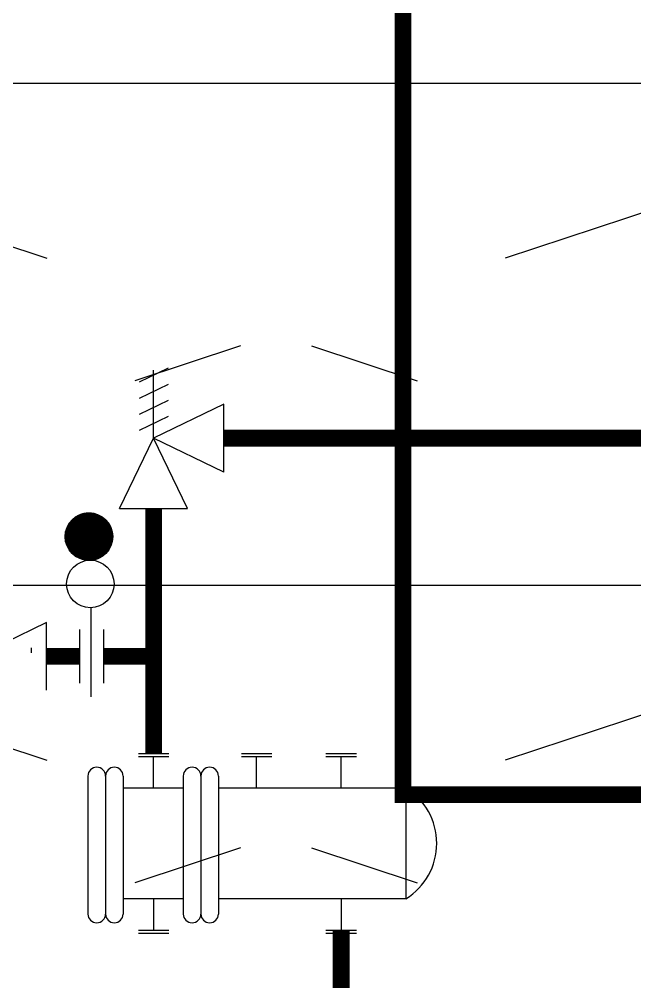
# Model space of a CAD drawing. Extents: x -22909.9 to -22897.8, y -4.7 to 4.1.
# Drawn here: x -22907.429 to -22906.877, y 0.309 to 1.172 of the extents above; entities that cross this region are included whole.
import ezdxf

# ---------------------------------------------------------------- set-up
doc = ezdxf.new("R2010")
doc.units = 0
doc.header["$MEASUREMENT"] = 0
doc.linetypes.add('DASHDOT', pattern=[1, 0.5, -0.25, 0, -0.25])
doc.layers.get('0').update_dxf_attribs({"linetype": 'CONTINUOUS'})
for name, color, linetype in [('CALOR', 1, 'CONTINUOUS'), ('COW', 2, 'CONTINUOUS'), ('DIB-018', 6, 'CONTINUOUS')]:
    doc.layers.add(name, color=color, linetype=linetype)

# ---------------------------------------------------------------- blocks, each defined once
blk = doc.blocks.new('HEATER')
for p, q in [((3.558617, 6.455631), (5.708442, 6.455631)), ((3.558617, 6.241044), (5.708442, 6.241044)), ((4.63353, 4.092669), (4.63353, 6.241044)), ((10.844136, 6.455631), (12.993962, 6.455631)), ((10.844136, 6.241044), (12.993962, 6.241044)), ((11.919049, 4.092669), (11.919049, 6.241044)), ((16.815874, 6.455631), (18.965699, 6.455631)), ((16.815874, 6.241044), (18.965699, 6.241044)), ((17.890786, 4.092669), (17.890786, 6.241044)), ((0, 4.872876), (0, -4.872876)), ((1.241852, 4.872876), (1.241852, -4.872876)), ((1.241852, 4.872876), (1.241852, -4.872876)), ((2.483704, 4.872876), (2.483704, -4.872876)), ((6.73585, 4.872877), (6.73585, -4.872876)), ((7.977702, 4.872877), (7.977702, -4.872876)), ((7.977702, 4.872877), (7.977702, -4.872876)), ((9.219555, 4.872877), (9.219555, -4.872876)), ((2.483704, 4.041133), (6.73585, 4.041133)), ((9.219555, 4.041133), (22.468186, 4.041133)), ((22.468186, 4.041133), (22.468186, -3.802424)), ((6.73585, -3.802424), (2.483704, -3.802424)), ((4.63353, -3.853959), (4.63353, -6.002335)), ((22.468186, -3.802424), (9.219555, -3.802424)), ((17.890786, -3.853959), (17.890786, -6.002335)), ((3.558617, -6.002335), (5.708442, -6.002335)), ((16.815874, -6.002335), (18.965699, -6.002335)), ((3.558617, -6.216922), (5.708442, -6.216922)), ((16.815874, -6.216922), (18.965699, -6.216922))]:
    blk.add_line(p, q)
for centre, radius, start, end in [((0.620926, 4.872876), 0.620926, 0, 180), ((1.862778, 4.872876), 0.620926, 0, 180), ((7.356776, 4.872877), 0.620926, 0, 180), ((8.598628, 4.872877), 0.620926, 0, 180), ((20.013979, 0.119355), 4.62639, 302.037895, 57.962105), ((0.620926, -4.872876), 0.620926, 180, 0), ((1.862778, -4.872876), 0.620926, 180, 0), ((7.356776, -4.872876), 0.620926, 180, 0), ((8.598628, -4.872876), 0.620926, 180, 0)]:
    blk.add_arc(centre, radius, start, end)
blk = doc.blocks.new('*X14')
at = {"color": 0}
for p, q in [((7.10002, 4.41372), (7.12179, 4.4355)), ((7.10002, 4.4139), (7.12162, 4.4355)), ((7.10002, 4.41407), (7.12145, 4.4355)), ((7.10002, 4.41425), (7.12127, 4.4355)), ((7.10002, 4.41443), (7.12109, 4.4355)), ((7.10002, 4.41461), (7.12091, 4.4355)), ((7.10003, 4.41338), (7.12214, 4.43549)), ((7.10003, 4.41355), (7.12197, 4.43549)), ((7.10003, 4.41479), (7.12073, 4.43549)), ((7.10003, 4.41497), (7.12055, 4.43549)), ((7.10004, 4.41321), (7.12231, 4.43548)), ((7.10004, 4.41516), (7.12036, 4.43548)), ((7.10005, 4.41304), (7.12248, 4.43547)), ((7.10005, 4.41534), (7.12018, 4.43547)), ((7.10006, 4.41288), (7.12264, 4.43546)), ((7.10006, 4.41553), (7.11999, 4.43546)), ((7.10007, 4.41271), (7.12281, 4.43545)), ((7.10008, 4.41254), (7.12298, 4.43544)), ((7.10008, 4.41572), (7.1198, 4.43544)), ((7.10009, 4.41238), (7.12314, 4.43543)), ((7.10009, 4.41591), (7.11961, 4.43543)), ((7.10011, 4.41222), (7.1233, 4.43541)), ((7.10011, 4.41611), (7.11941, 4.43541)), ((7.10012, 4.41206), (7.12346, 4.4354)), ((7.10013, 4.4163), (7.11922, 4.43539)), ((7.10014, 4.4119), (7.12362, 4.43538)), ((7.10015, 4.4165), (7.11902, 4.43537)), ((7.10016, 4.41174), (7.12378, 4.43536)), ((7.10017, 4.4167), (7.11882, 4.43535)), ((7.10018, 4.41158), (7.12394, 4.43534)), ((7.1002, 4.41142), (7.1241, 4.43532)), ((7.1002, 4.4169), (7.11862, 4.43532)), ((7.10022, 4.41127), (7.12425, 4.4353)), ((7.10022, 4.41711), (7.11841, 4.4353)), ((7.10024, 4.41111), (7.12441, 4.43528)), ((7.10025, 4.41731), (7.11821, 4.43527)), ((7.10026, 4.41096), (7.12456, 4.43526)), ((7.10028, 4.41752), (7.118, 4.43523)), ((7.10028, 4.4108), (7.12472, 4.43523)), ((7.10031, 4.41065), (7.12487, 4.43521)), ((7.10032, 4.41773), (7.11779, 4.4352)), ((7.10034, 4.4105), (7.12502, 4.43518)), ((7.10036, 4.41035), (7.12517, 4.43516)), ((7.10036, 4.41795), (7.11757, 4.43516)), ((7.10039, 4.4102), (7.12532, 4.43513)), ((7.1004, 4.41816), (7.11736, 4.43512)), ((7.10042, 4.41005), (7.12547, 4.4351)), ((7.10044, 4.41838), (7.11714, 4.43508)), ((7.10045, 4.40991), (7.12561, 4.43507)), ((7.10048, 4.40976), (7.12576, 4.43504)), ((7.10049, 4.41861), (7.11691, 4.43503)), ((7.10051, 4.40961), (7.12591, 4.43501)), ((7.10054, 4.40947), (7.12605, 4.43498)), ((7.10054, 4.41883), (7.11669, 4.43498)), ((7.10057, 4.40933), (7.12619, 4.43495)), ((7.10059, 4.41906), (7.11646, 4.43493)), ((7.10061, 4.40918), (7.12634, 4.43491)), ((7.10064, 4.40904), (7.12648, 4.43488)), ((7.10065, 4.4193), (7.11622, 4.43487)), ((7.10068, 4.4089), (7.12662, 4.43484)), ((7.10071, 4.40876), (7.12676, 4.43481)), ((7.10071, 4.41953), (7.11599, 4.43481)), ((7.10075, 4.40862), (7.1269, 4.43477)), ((7.10077, 4.41977), (7.11575, 4.43475)), ((7.10079, 4.40848), (7.12704, 4.43473)), ((7.10083, 4.40834), (7.12718, 4.43469)), ((7.10084, 4.42002), (7.1155, 4.43468)), ((7.10087, 4.40821), (7.12731, 4.43465)), ((7.10091, 4.40807), (7.12745, 4.43461)), ((7.10091, 4.42027), (7.11525, 4.43461)), ((7.10095, 4.40793), (7.12759, 4.43457)), ((7.10099, 4.4078), (7.12772, 4.43453)), ((7.10099, 4.42052), (7.115, 4.43453)), ((7.10103, 4.40766), (7.12786, 4.43449)), ((7.10107, 4.42078), (7.11474, 4.43445)), ((7.10108, 4.40753), (7.12799, 4.43444)), ((7.10112, 4.4074), (7.12812, 4.4344)), ((7.10116, 4.42105), (7.11447, 4.43436)), ((7.10116, 4.40726), (7.12825, 4.43435)), ((7.10121, 4.40713), (7.12839, 4.43431)), ((7.10126, 4.407), (7.12852, 4.43426)), ((7.10126, 4.42132), (7.1142, 4.43426)), ((7.1013, 4.40687), (7.12865, 4.43422)), ((7.10135, 4.40674), (7.12878, 4.43417)), ((7.10136, 4.4216), (7.11392, 4.43416)), ((7.1014, 4.40661), (7.1289, 4.43412)), ((7.10145, 4.40649), (7.12903, 4.43407)), ((7.10146, 4.42188), (7.11364, 4.43406)), ((7.1015, 4.40636), (7.12916, 4.43402)), ((7.10155, 4.40623), (7.12929, 4.43397)), ((7.10158, 4.42218), (7.11334, 4.43394)), ((7.1016, 4.40611), (7.12941, 4.43392)), ((7.10165, 4.40598), (7.12954, 4.43387)), ((7.1017, 4.40586), (7.12966, 4.43382)), ((7.10171, 4.42248), (7.11304, 4.43381)), ((7.10175, 4.40573), (7.12979, 4.43376)), ((7.10181, 4.40561), (7.12991, 4.43371)), ((7.10184, 4.42279), (7.11273, 4.43368)), ((7.10186, 4.40549), (7.13003, 4.43366)), ((7.10192, 4.40537), (7.13015, 4.4336)), ((7.10197, 4.40524), (7.13028, 4.43355)), ((7.10199, 4.42311), (7.11241, 4.43353)), ((7.10203, 4.40512), (7.1304, 4.43349)), ((7.10209, 4.405), (7.13052, 4.43343)), ((7.10214, 4.40488), (7.13064, 4.43338)), ((7.10214, 4.42345), (7.11207, 4.43338)), ((7.1022, 4.40476), (7.13075, 4.43332)), ((7.10226, 4.40465), (7.13087, 4.43326)), ((7.10232, 4.40453), (7.13099, 4.4332)), ((7.10232, 4.4238), (7.11172, 4.4332)), ((7.10238, 4.40441), (7.13111, 4.43314)), ((7.10244, 4.4043), (7.13122, 4.43308)), ((7.1025, 4.40418), (7.13134, 4.43302)), ((7.10251, 4.42416), (7.11136, 4.43301)), ((7.10256, 4.40406), (7.13146, 4.43296)), ((7.10262, 4.40395), (7.13157, 4.4329)), ((7.10269, 4.40384), (7.13168, 4.43283)), ((7.10272, 4.42455), (7.11097, 4.4328)), ((7.10275, 4.40372), (7.1318, 4.43277)), ((7.10281, 4.40361), (7.13191, 4.43271)), ((7.10288, 4.4035), (7.13202, 4.43264)), ((7.10294, 4.40338), (7.13214, 4.43258)), ((7.10295, 4.42496), (7.11056, 4.43256)), ((7.10301, 4.40327), (7.13225, 4.43251)), ((7.10307, 4.40316), (7.13236, 4.43245)), ((7.10314, 4.40305), (7.13247, 4.43238)), ((7.10321, 4.40294), (7.13258, 4.43231)), ((7.10322, 4.42541), (7.11011, 4.4323)), ((7.10328, 4.40283), (7.13269, 4.43224)), ((7.10334, 4.40273), (7.13279, 4.43218)), ((7.10341, 4.40262), (7.1329, 4.43211)), ((7.10348, 4.40251), (7.13301, 4.43204)), ((7.10354, 4.4259), (7.10962, 4.43198)), ((7.10355, 4.4024), (7.13312, 4.43197)), ((7.10362, 4.4023), (7.13322, 4.4319)), ((7.10369, 4.40219), (7.13333, 4.43183)), ((7.10377, 4.40209), (7.13343, 4.43175)), ((7.10384, 4.40198), (7.13354, 4.43168)), ((7.10391, 4.40188), (7.13364, 4.43161)), ((7.10392, 4.42646), (7.10906, 4.4316)), ((7.10398, 4.40178), (7.13374, 4.43154)), ((7.10406, 4.40167), (7.13385, 4.43146)), ((7.10413, 4.40157), (7.13395, 4.43139)), ((7.10421, 4.40147), (7.13405, 4.43131)), ((7.10428, 4.40137), (7.13415, 4.43124)), ((7.10436, 4.40127), (7.13425, 4.43116)), ((7.1044, 4.42712), (7.1084, 4.43112)), ((7.10443, 4.40117), (7.13435, 4.43108)), ((7.10451, 4.40107), (7.13445, 4.43101)), ((7.10459, 4.40097), (7.13455, 4.43093)), ((7.10467, 4.40087), (7.13465, 4.43085)), ((7.10475, 4.40077), (7.13475, 4.43077)), ((7.10483, 4.40067), (7.13485, 4.43069)), ((7.10491, 4.40058), (7.13494, 4.43061)), ((7.10499, 4.40048), (7.13504, 4.43053)), ((7.10507, 4.40038), (7.13514, 4.43045)), ((7.10515, 4.40029), (7.13523, 4.43037)), ((7.10516, 4.42805), (7.10747, 4.43036)), ((7.10523, 4.40019), (7.13533, 4.43029)), ((7.10531, 4.4001), (7.13542, 4.43021)), ((7.10539, 4.4), (7.13552, 4.43013)), ((7.10548, 4.39991), (7.13561, 4.43004)), ((7.10556, 4.39982), (7.1357, 4.42996)), ((7.10565, 4.39973), (7.13579, 4.42987)), ((7.10573, 4.39963), (7.13589, 4.42979)), ((7.10582, 4.39954), (7.13598, 4.4297)), ((7.1059, 4.39945), (7.13607, 4.42962)), ((7.10599, 4.39936), (7.13616, 4.42953)), ((7.10608, 4.39927), (7.13625, 4.42944)), ((7.10616, 4.39918), (7.13634, 4.42936)), ((7.10625, 4.39909), (7.13643, 4.42927)), ((7.10634, 4.399), (7.13652, 4.42918)), ((7.10643, 4.39892), (7.1366, 4.42909)), ((7.10652, 4.39883), (7.13669, 4.429)), ((7.10661, 4.39874), (7.13678, 4.42891)), ((7.1067, 4.39866), (7.13686, 4.42882)), ((7.10679, 4.39857), (7.13695, 4.42873)), ((7.10688, 4.39849), (7.13703, 4.42864)), ((7.10697, 4.3984), (7.13712, 4.42855)), ((7.10707, 4.39832), (7.1372, 4.42845)), ((7.10716, 4.39823), (7.13729, 4.42836)), ((7.10725, 4.39815), (7.13737, 4.42827)), ((7.10735, 4.39807), (7.13745, 4.42817)), ((7.10744, 4.39799), (7.13753, 4.42808)), ((7.10754, 4.3979), (7.13761, 4.42798)), ((7.10763, 4.39782), (7.1377, 4.42789)), ((7.10773, 4.39774), (7.13778, 4.42779)), ((7.10783, 4.39766), (7.13786, 4.42769)), ((7.10792, 4.39758), (7.13794, 4.4276)), ((7.10802, 4.39751), (7.13801, 4.4275)), ((7.10812, 4.39743), (7.13809, 4.4274)), ((7.10822, 4.39735), (7.13817, 4.4273)), ((7.10832, 4.39727), (7.13825, 4.4272)), ((7.10842, 4.3972), (7.13832, 4.4271)), ((7.10852, 4.39712), (7.1384, 4.427)), ((7.10862, 4.39704), (7.13848, 4.4269)), ((7.10872, 4.39697), (7.13855, 4.4268)), ((7.10882, 4.39689), (7.13863, 4.42669)), ((7.10893, 4.39682), (7.1387, 4.42659)), ((7.10903, 4.39675), (7.13877, 4.42649)), ((7.10913, 4.39667), (7.13885, 4.42639)), ((7.10924, 4.3966), (7.13892, 4.42628)), ((7.10934, 4.39653), (7.13899, 4.42618)), ((7.10945, 4.39646), (7.13906, 4.42607)), ((7.10956, 4.39639), (7.13913, 4.42596)), ((7.10966, 4.39632), (7.1392, 4.42586)), ((7.10977, 4.39625), (7.13927, 4.42575)), ((7.10988, 4.39618), (7.13934, 4.42564)), ((7.10998, 4.39611), (7.13941, 4.42554)), ((7.11009, 4.39604), (7.13948, 4.42543)), ((7.1102, 4.39597), (7.13955, 4.42532)), ((7.11031, 4.39591), (7.13961, 4.42521)), ((7.11042, 4.39584), (7.13968, 4.4251)), ((7.11053, 4.39577), (7.13975, 4.42499)), ((7.11065, 4.39571), (7.13981, 4.42487)), ((7.11076, 4.39564), (7.13988, 4.42476)), ((7.11087, 4.39558), (7.13994, 4.42465)), ((7.11098, 4.39552), (7.14, 4.42454)), ((7.1111, 4.39545), (7.14007, 4.42442)), ((7.11121, 4.39539), (7.14013, 4.42431)), ((7.11133, 4.39533), (7.14019, 4.42419)), ((7.11144, 4.39527), (7.14025, 4.42408)), ((7.11156, 4.39521), (7.14031, 4.42396)), ((7.11168, 4.39515), (7.14037, 4.42384)), ((7.11179, 4.39509), (7.14043, 4.42373)), ((7.11191, 4.39503), (7.14049, 4.42361)), ((7.11203, 4.39497), (7.14055, 4.42349)), ((7.11215, 4.39491), (7.14061, 4.42337)), ((7.11227, 4.39486), (7.14066, 4.42325)), ((7.11239, 4.3948), (7.14072, 4.42313)), ((7.11251, 4.39475), (7.14077, 4.42301)), ((7.11263, 4.39469), (7.14083, 4.42289)), ((7.11276, 4.39464), (7.14088, 4.42276)), ((7.11288, 4.39458), (7.14094, 4.42264)), ((7.113, 4.39453), (7.14099, 4.42252)), ((7.11313, 4.39448), (7.14104, 4.42239)), ((7.11325, 4.39443), (7.14109, 4.42227)), ((7.11338, 4.39437), (7.14115, 4.42214)), ((7.1135, 4.39432), (7.1412, 4.42202)), ((7.11363, 4.39427), (7.14125, 4.42189)), ((7.11376, 4.39422), (7.14129, 4.42176)), ((7.11389, 4.39418), (7.14134, 4.42163)), ((7.11402, 4.39413), (7.14139, 4.4215)), ((7.11414, 4.39408), (7.14144, 4.42138)), ((7.11428, 4.39404), (7.14148, 4.42124)), ((7.11441, 4.39399), (7.14153, 4.42111)), ((7.11454, 4.39394), (7.14157, 4.42098)), ((7.11467, 4.3939), (7.14162, 4.42085)), ((7.1148, 4.39386), (7.14166, 4.42072)), ((7.11494, 4.39381), (7.14171, 4.42058)), ((7.11507, 4.39377), (7.14175, 4.42045)), ((7.11521, 4.39373), (7.14179, 4.42031)), ((7.11534, 4.39369), (7.14183, 4.42018)), ((7.11548, 4.39365), (7.14187, 4.42004)), ((7.11562, 4.39361), (7.14191, 4.4199)), ((7.11576, 4.39357), (7.14195, 4.41976)), ((7.1159, 4.39354), (7.14198, 4.41962)), ((7.11604, 4.3935), (7.14202, 4.41948)), ((7.11618, 4.39346), (7.14206, 4.41934)), ((7.11632, 4.39343), (7.14209, 4.4192)), ((7.11646, 4.39339), (7.14213, 4.41906)), ((7.11661, 4.39336), (7.14216, 4.41891)), ((7.11675, 4.39333), (7.14219, 4.41877)), ((7.1169, 4.3933), (7.14222, 4.41862)), ((7.11704, 4.39327), (7.14225, 4.41848)), ((7.11719, 4.39324), (7.14228, 4.41833)), ((7.11734, 4.39321), (7.14231, 4.41818)), ((7.11749, 4.39318), (7.14234, 4.41803)), ((7.11764, 4.39315), (7.14237, 4.41788)), ((7.11779, 4.39313), (7.14239, 4.41773)), ((7.11794, 4.3931), (7.14242, 4.41758)), ((7.11809, 4.39308), (7.14244, 4.41743)), ((7.11824, 4.39305), (7.14247, 4.41728)), ((7.1184, 4.39303), (7.14249, 4.41712)), ((7.11855, 4.39301), (7.14251, 4.41697)), ((7.11871, 4.39299), (7.14253, 4.41681)), ((7.11887, 4.39297), (7.14255, 4.41665)), ((7.11903, 4.39295), (7.14257, 4.41649)), ((7.11919, 4.39294), (7.14258, 4.41633)), ((7.11935, 4.39292), (7.1426, 4.41617)), ((7.11951, 4.39291), (7.14261, 4.41601)), ((7.11967, 4.39289), (7.14263, 4.41585)), ((7.11984, 4.39288), (7.14264, 4.41568)), ((7.12, 4.39287), (7.14265, 4.41552)), ((7.12017, 4.39286), (7.14266, 4.41535)), ((7.12034, 4.39285), (7.14267, 4.41518)), ((7.12051, 4.39284), (7.14268, 4.41501)), ((7.12068, 4.39284), (7.14268, 4.41484)), ((7.12085, 4.39283), (7.14269, 4.41467)), ((7.12102, 4.39283), (7.14269, 4.4145)), ((7.1212, 4.39283), (7.14269, 4.41432)), ((7.12137, 4.39283), (7.14269, 4.41415)), ((7.12155, 4.39283), (7.14269, 4.41397)), ((7.12173, 4.39283), (7.14269, 4.41379)), ((7.12191, 4.39283), (7.14269, 4.41361)), ((7.12209, 4.39284), (7.14268, 4.41343)), ((7.12228, 4.39285), (7.14267, 4.41324)), ((7.12246, 4.39285), (7.14266, 4.41306)), ((7.12265, 4.39287), (7.14265, 4.41287)), ((7.12284, 4.39288), (7.14264, 4.41268)), ((7.12303, 4.39289), (7.14263, 4.41249)), ((7.12322, 4.39291), (7.14261, 4.4123)), ((7.12342, 4.39293), (7.14259, 4.4121)), ((7.12362, 4.39295), (7.14257, 4.4119)), ((7.12381, 4.39297), (7.14255, 4.41171)), ((7.12402, 4.39299), (7.14253, 4.4115)), ((7.12422, 4.39302), (7.1425, 4.4113)), ((7.12442, 4.39305), (7.14247, 4.4111)), ((7.12463, 4.39308), (7.14244, 4.41089)), ((7.12484, 4.39311), (7.14241, 4.41068)), ((7.12506, 4.39315), (7.14237, 4.41046)), ((7.12527, 4.39319), (7.14233, 4.41025)), ((7.12549, 4.39323), (7.14229, 4.41003)), ((7.12571, 4.39328), (7.14224, 4.40981)), ((7.12594, 4.39332), (7.1422, 4.40958)), ((7.12617, 4.39338), (7.14214, 4.40935)), ((7.1264, 4.39343), (7.14209, 4.40912)), ((7.12663, 4.39349), (7.14203, 4.40889)), ((7.12687, 4.39355), (7.14197, 4.40865)), ((7.12712, 4.39362), (7.1419, 4.4084)), ((7.12736, 4.39369), (7.14183, 4.40816)), ((7.12762, 4.39377), (7.14175, 4.4079)), ((7.12787, 4.39385), (7.14167, 4.40765)), ((7.12814, 4.39393), (7.14159, 4.40738)), ((7.12841, 4.39402), (7.1415, 4.40711)), ((7.12868, 4.39412), (7.1414, 4.40684)), ((7.12896, 4.39423), (7.14129, 4.40656)), ((7.12925, 4.39434), (7.14118, 4.40627)), ((7.12955, 4.39446), (7.14106, 4.40597)), ((7.12986, 4.39459), (7.14093, 4.40566)), ((7.13018, 4.39473), (7.14078, 4.40534)), ((7.13051, 4.39489), (7.14063, 4.40501)), ((7.13085, 4.39506), (7.14046, 4.40467)), ((7.13121, 4.39524), (7.14028, 4.40431)), ((7.13159, 4.39544), (7.14008, 4.40393)), ((7.13199, 4.39567), (7.13985, 4.40353)), ((7.13242, 4.39592), (7.1396, 4.4031)), ((7.1329, 4.39622), (7.1393, 4.40262)), ((7.13342, 4.39656), (7.13895, 4.4021)), ((7.13404, 4.397), (7.13852, 4.40148)), ((7.13482, 4.39761), (7.13791, 4.4007))]:
    blk.add_line(p, q, dxfattribs=at)

msp = doc.modelspace()

# ---------------------------------------------------------------- linework, layer by layer
at = {"layer": 'CALOR'}
for p, q in [((-22907.29549, 0.8588), (-22907.32149, 0.84625)), ((-22907.30849, 0.79619), (-22907.30849, 0.857)), ((-22907.29549, 0.84436), (-22907.32149, 0.83181)), ((-22907.29549, 0.82993), (-22907.32149, 0.81737)), ((-22907.24551, 0.82659), (-22907.30849, 0.79619)), ((-22907.24551, 0.76578), (-22907.24551, 0.82659)), ((-22907.29549, 0.81549), (-22907.32149, 0.80294)), ((-22907.33889, 0.73321), (-22907.30849, 0.79619)), ((-22907.27808, 0.73321), (-22907.30849, 0.79619)), ((-22907.24551, 0.76578), (-22907.30849, 0.79619)), ((-22907.33889, 0.73321), (-22907.27808, 0.73321)), ((-22907.36475, 0.64412), (-22907.36475, 0.56418)), ((-22907.40438, 0.63096), (-22907.4426, 0.61251)), ((-22907.40438, 0.57015), (-22907.40438, 0.63096)), ((-22907.37494, 0.62478), (-22907.37494, 0.57664)), ((-22907.35337, 0.62478), (-22907.35337, 0.57664))]:
    msp.add_line(p, q, dxfattribs=at)
at = {"layer": 'CALOR', "const_width": 0.015}
for points in [[(-22907.24551, 0.79619), (-22906.85752, 0.79619)], [(-22907.30849, 0.60071), (-22907.30849, 0.73321)], [(-22907.30849, 0.51342), (-22907.30849, 0.60071)], [(-22907.1402, 0.35528), (-22907.1402, 0.15238)]]:
    msp.add_lwpolyline(points, dxfattribs=at)
at = {"layer": 'CALOR', "linetype": 'Continuous', "const_width": 0.015}
for points in [[(-22907.37494, 0.60071), (-22907.40438, 0.60071)], [(-22907.37494, 0.60071), (-22907.38685, 0.60071)], [(-22907.30849, 0.60071), (-22907.35337, 0.60071)]]:
    msp.add_lwpolyline(points, dxfattribs=at)
at = {"layer": 'CALOR'}
for centre in [(-22907.36642, 0.70792), (-22907.36517, 0.66548)]:
    msp.add_circle(centre, 0.02134, dxfattribs=at)
at = {"layer": 'COW', "const_width": 0.015}
msp.add_lwpolyline([(-22907.08485, 1.57676), (-22907.08485, 0.47659), (-22906.79465, 0.47659)], dxfattribs=at)
at = {"layer": 'DIB-018'}
for p, q in [((-22907.879, 1.11452), (-22900.54231, 1.11452)), ((-22909.34717, 0.66452), (-22898.03131, 0.66452)), ((-22907.41805, 0.60373), (-22907.41805, 0.60823))]:
    msp.add_line(p, q, dxfattribs=at)
at = {"layer": 'DIB-018', "linetype": 'DASHDOT'}
for p, q in [((-22907.879, 1.11452), (-22906.51831, 0.66452)), ((-22906.51831, 1.11452), (-22907.879, 0.66452)), ((-22906.51831, 0.66452), (-22907.879, 0.21452)), ((-22907.879, 0.66452), (-22906.51831, 0.21452))]:
    msp.add_line(p, q, dxfattribs=at)

# ---------------------------------------------------------------- block references
at = {"layer": 'CALOR'}
msp.add_blockref('*X14', (-22914.48777, -3.70625), dxfattribs=at)
at = {"layer": 'CALOR', "xscale": 0.01269431414248031, "yscale": 0.01269431414248031, "zscale": 0.01269431414248031}
msp.add_blockref('HEATER', (-22907.36731, 0.43147), dxfattribs=at)

doc.saveas('drawing.dxf')
